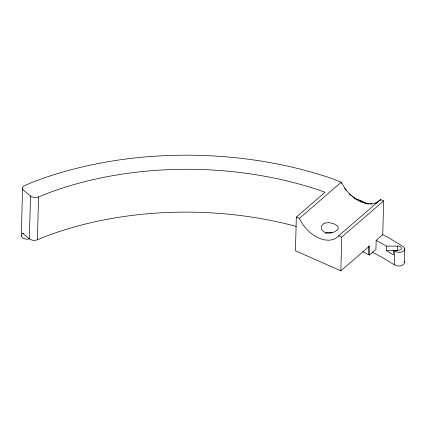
<?xml version="1.0" encoding="UTF-8"?>
<svg xmlns="http://www.w3.org/2000/svg" width="426" height="426" viewBox="0 0 426 426"><rect width="100%" height="100%" fill="white"/><g stroke="black" fill="none" stroke-linecap="round" stroke-linejoin="round"><path stroke-width="0.64" d="M21.3 235.929L22.541 188.542M296.24 226.403A270.739 165.565 1.5 0 0 43.223 237.362L37.419 239.79A5.762 3.525 1.5 0 1 29.383 238.826L30.507 195.997L23.568 190.252A5.708 3.493 1.5 0 1 23.829 186.008L31.593 182.578A293.796 179.665 1.5 0 1 330.23 177.951L341.295 182.195L346.146 190.443M37.419 239.79L38.537 196.961L44.341 194.533A270.739 165.565 1.5 0 1 319.548 190.273L325.043 192.254L296.331 217.042L295.447 250.76L340.837 270.819L369.608 245.978L369.369 255.094L362.835 251.686M340.837 270.819L341.721 237.101L383.645 200.907L380.604 199.565L375.349 203.532M368.479 254.7L368.703 246.239M383.645 200.907L382.761 234.625L376.158 240.328L375.918 249.439L369.369 255.094M386.515 246.164L397.708 246.084A3.456 2.114 1.5 0 1 401.425 248.246A3.456 2.114 1.5 0 1 397.724 250.302L393.416 250.328L393.299 254.886L386.393 250.722L386.515 246.164L376.158 240.328M404.12 261.596A5.708 3.493 1.5 0 1 402.203 265.265A5.708 3.493 1.5 0 1 395.882 265.494L394.375 264.791L394.732 251.122L393.416 250.328M397.708 246.084L397.586 250.637L386.393 250.722M404.343 262.501L404.7 248.832M380.029 200.699L380.604 199.565L338.681 235.754A27.653 18.158 49.2 0 1 299.372 218.384L296.331 217.042M299.372 218.384L341.295 182.195L341.668 183.409M344.783 188.319L349.389 193.867L354.81 198.473L360.662 201.812L361.493 201.099L367.239 203.804L369.054 203.841M370.269 203.862L372.09 203.9L376.877 202.499M325.235 233.139L328.947 232.276L332.184 232.82M372.09 203.9L366.557 203.665L360.662 201.812M367.239 203.804L354.368 198.154M361.493 201.099L354.81 198.473L355.486 198.617L349.389 193.867M338.681 235.754L341.721 237.101M394.732 251.122L396.239 251.825A5.708 3.493 1.5 0 0 403.113 251.297A5.708 3.493 1.5 0 0 403.875 247.08L389.795 238.379L382.761 234.625M372.132 252.043L381.723 257.16L394.375 264.791M29.383 238.826L22.45 233.081A5.708 3.493 1.5 0 0 23.462 233.767M38.537 196.961A5.762 3.525 1.5 0 1 30.507 195.997M28.973 238.997A5.708 3.493 1.5 0 1 21.353 235.019M324.271 223.181L321.454 226.004L321.55 227.186L321.827 229.822L325.262 232.814C329.932 233.762 335.198 232.745 338.233 228.799L337.829 226.089L334.373 223.98L329.197 222.596L324.271 223.181"/></g></svg>
